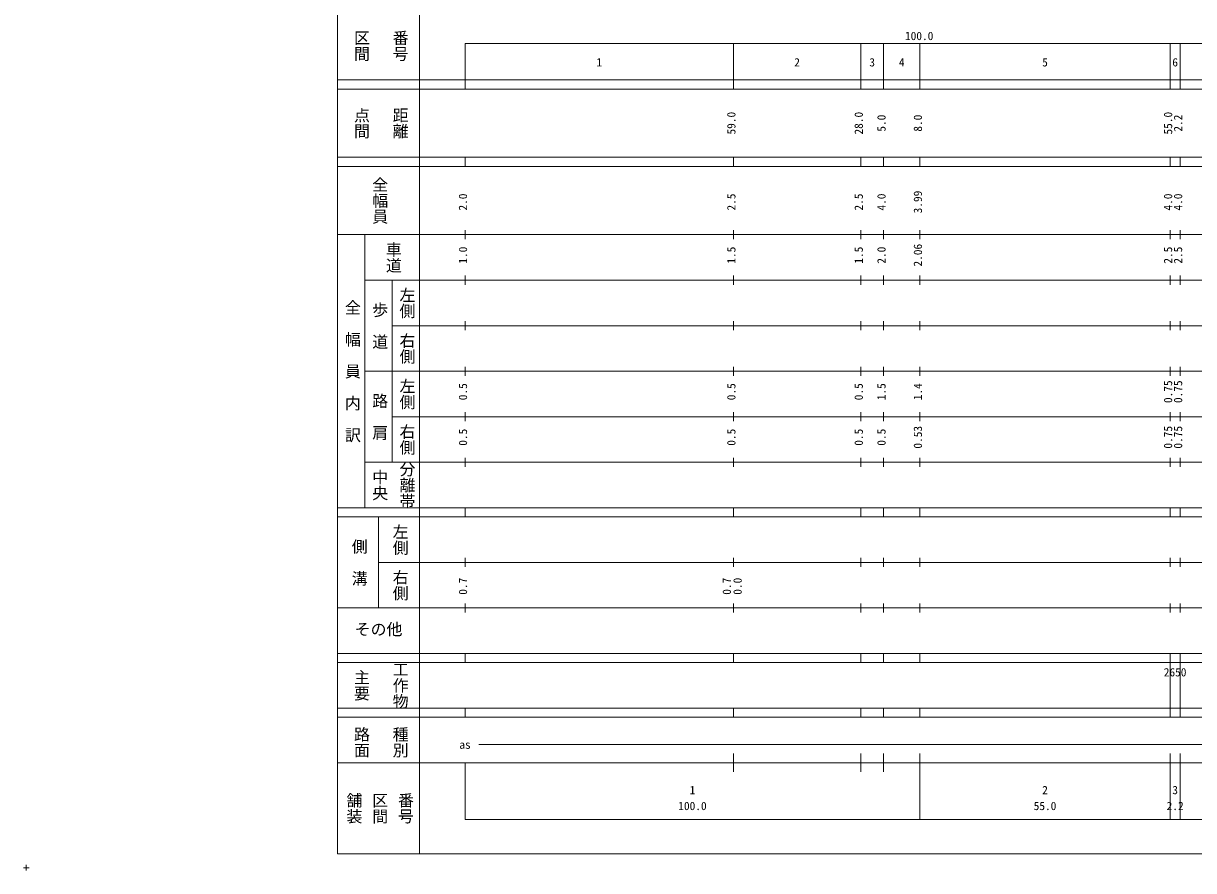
# Model space of a CAD drawing. Units: millimetres on the paper, enlarged 1000 times. Extents: x -625 to 708451, y -625 to 363079.
# Drawn here: x -625 to 256605, y -625 to 185488 of the extents above; entities that cross this region are included whole.
import ezdxf
from ezdxf.enums import TextEntityAlignment as Align

# ---------------------------------------------------------------- set-up
doc = ezdxf.new("R2010")
doc.units = ezdxf.units.MM
doc.header["$LTSCALE"] = 1000
doc.layers.add('S-SUV', color=7, linetype='Continuous', lineweight=13)
doc.styles.add('@ＭＳ ゴシック', font='')
doc.styles.add('ＭＳ ゴシック', font='')
doc.styles.get('@ＭＳ ゴシック').set_extended_font_data('@MS Gothic')
doc.styles.get('ＭＳ ゴシック').set_extended_font_data('MS Gothic')

msp = doc.modelspace()

# ---------------------------------------------------------------- linework, layer by layer
at = {"layer": 'S-SUV'}
for p, q in [((68451, 363079), (68451, 3079)), ((86451, 353079), (86451, 3079)), ((96451, 181079), (607451, 181079)), ((96451, 181079), (96451, 171079)), ((155451, 171079), (155451, 181079)), ((183451, 171079), (183451, 181079)), ((188451, 171079), (188451, 181079)), ((196451, 171079), (196451, 181079)), ((251451, 171079), (251451, 181079)), ((253651, 171079), (253651, 181079)), ((68451, 173079), (607451, 173079)), ((68451, 171079), (607451, 171079)), ((68451, 156079), (607451, 156079)), ((96451, 154079), (96451, 156079)), ((155451, 154079), (155451, 156079)), ((183451, 154079), (183451, 156079)), ((188451, 154079), (188451, 156079)), ((196451, 154079), (196451, 156079)), ((251451, 154079), (251451, 156079)), ((253651, 154079), (253651, 156079)), ((68451, 154079), (607451, 154079)), ((68451, 139079), (607451, 139079)), ((74451, 79079), (74451, 139079)), ((96451, 138079), (96451, 140079)), ((155451, 138079), (155451, 140079)), ((183451, 138079), (183451, 140079)), ((188451, 138079), (188451, 140079)), ((196451, 138079), (196451, 140079)), ((251451, 138079), (251451, 140079)), ((253651, 138079), (253651, 140079)), ((74451, 129079), (607451, 129079)), ((80451, 129079), (80451, 89079)), ((96451, 128079), (96451, 130079)), ((155451, 128079), (155451, 130079)), ((183451, 128079), (183451, 130079)), ((188451, 128079), (188451, 130079)), ((196451, 128079), (196451, 130079)), ((251451, 128079), (251451, 130079)), ((253651, 128079), (253651, 130079)), ((80451, 119079), (607451, 119079)), ((96451, 118079), (96451, 120079)), ((155451, 118079), (155451, 120079)), ((183451, 118079), (183451, 120079)), ((188451, 118079), (188451, 120079)), ((196451, 118079), (196451, 120079)), ((251451, 118079), (251451, 120079)), ((253651, 118079), (253651, 120079)), ((74451, 109079), (607451, 109079)), ((96451, 108079), (96451, 110079)), ((155451, 108079), (155451, 110079)), ((183451, 108079), (183451, 110079)), ((188451, 108079), (188451, 110079)), ((196451, 108079), (196451, 110079)), ((251451, 108079), (251451, 110079)), ((253651, 108079), (253651, 110079)), ((80451, 99079), (607451, 99079)), ((96451, 98079), (96451, 100079)), ((155451, 98079), (155451, 100079)), ((183451, 98079), (183451, 100079)), ((188451, 98079), (188451, 100079)), ((196451, 98079), (196451, 100079)), ((251451, 98079), (251451, 100079)), ((253651, 98079), (253651, 100079)), ((96451, 88079), (96451, 90079)), ((155451, 88079), (155451, 90079)), ((183451, 88079), (183451, 90079)), ((188451, 88079), (188451, 90079)), ((196451, 88079), (196451, 90079)), ((251451, 88079), (251451, 90079)), ((253651, 88079), (253651, 90079)), ((74451, 89079), (607451, 89079)), ((68451, 79079), (607451, 79079)), ((96451, 77079), (96451, 79079)), ((155451, 77079), (155451, 79079)), ((183451, 77079), (183451, 79079)), ((188451, 77079), (188451, 79079)), ((196451, 77079), (196451, 79079)), ((251451, 77079), (251451, 79079)), ((253651, 77079), (253651, 79079)), ((68451, 77079), (607451, 77079)), ((77451, 77079), (77451, 57079)), ((77451, 67079), (607451, 67079)), ((96451, 66079), (96451, 68079)), ((155451, 66079), (155451, 68079)), ((183451, 66079), (183451, 68079)), ((188451, 66079), (188451, 68079)), ((196451, 66079), (196451, 68079)), ((251451, 66079), (251451, 68079)), ((253651, 66079), (253651, 68079)), ((68451, 57079), (607451, 57079)), ((96451, 56079), (96451, 58079)), ((155451, 56079), (155451, 58079)), ((183451, 56079), (183451, 58079)), ((188451, 56079), (188451, 58079)), ((196451, 56079), (196451, 58079)), ((251451, 56079), (251451, 58079)), ((253651, 56079), (253651, 58079)), ((68451, 47079), (607451, 47079)), ((96451, 45079), (96451, 47079)), ((155451, 45079), (155451, 47079)), ((183451, 45079), (183451, 47079)), ((188451, 45079), (188451, 47079)), ((196451, 45079), (196451, 47079)), ((251451, 45079), (251451, 47079)), ((253651, 45079), (253651, 47079)), ((68451, 45079), (607451, 45079)), ((251451, 35079), (251451, 45079)), ((253651, 35079), (253651, 45079)), ((68451, 35079), (607451, 35079)), ((96451, 33079), (96451, 35079)), ((155451, 33079), (155451, 35079)), ((183451, 33079), (183451, 35079)), ((188451, 33079), (188451, 35079)), ((196451, 33079), (196451, 35079)), ((251451, 33079), (251451, 35079)), ((253651, 33079), (253651, 35079)), ((68451, 33079), (607451, 33079)), ((99451, 27079), (593451, 27079)), ((155451, 21079), (155451, 25079)), ((183451, 21079), (183451, 25079)), ((188451, 21079), (188451, 25079)), ((196451, 10579), (196451, 25079)), ((251451, 10579), (251451, 25079)), ((253651, 10579), (253651, 25079)), ((68451, 23079), (607451, 23079)), ((96451, 23079), (96451, 10579)), ((96451, 10579), (607451, 10579)), ((68451, 3079), (708451, 3079)), ((-625, 0), (625, 0)), ((-625, 0), (625, 0)), ((0, 625), (0, -625)), ((0, 625), (0, -625))]:
    msp.add_line(p, q, dxfattribs=at)

# ---------------------------------------------------------------- texts
for s, height, rotation, style, p in [('区間', 2566, 270, '@ＭＳ ゴシック', (71701, 184079)), ('番号', 2566, 270, '@ＭＳ ゴシック', (80201, 184079)), ('点間', 2566, 270, '@ＭＳ ゴシック', (71701, 167079)), ('距離', 2566, 270, '@ＭＳ ゴシック', (80201, 167079)), ('59.0', 1833, 90, 'ＭＳ ゴシック', (156451, 161079)), ('28.0', 1833, 90, 'ＭＳ ゴシック', (184451, 161079)), ('5.0', 1833, 90, 'ＭＳ ゴシック', (189451, 161704)), ('8.0', 1833, 90, 'ＭＳ ゴシック', (197451, 161704)), ('55.0', 1833, 90, 'ＭＳ ゴシック', (252451, 161079)), ('2.2', 1833, 90, 'ＭＳ ゴシック', (254651, 161704)), ('全幅員', 2566, 270, '@ＭＳ ゴシック', (75701, 151829)), ('2.0', 1833, 90, 'ＭＳ ゴシック', (97451, 144378)), ('2.5', 1833, 90, 'ＭＳ ゴシック', (156451, 144378)), ('2.5', 1833, 90, 'ＭＳ ゴシック', (184451, 144378)), ('4.0', 1833, 90, 'ＭＳ ゴシック', (189451, 144378)), ('3.99', 1833, 90, 'ＭＳ ゴシック', (197451, 143753)), ('4.0', 1833, 90, 'ＭＳ ゴシック', (252451, 144378)), ('4.0', 1833, 90, 'ＭＳ ゴシック', (254651, 144378)), ('車道', 2566, 270, '@ＭＳ ゴシック', (78701, 137579)), ('2.06', 1833, 90, 'ＭＳ ゴシック', (197451, 132079)), ('1.0', 1833, 90, 'ＭＳ ゴシック', (97451, 132704)), ('1.5', 1833, 90, 'ＭＳ ゴシック', (156451, 132704)), ('1.5', 1833, 90, 'ＭＳ ゴシック', (184451, 132704)), ('2.0', 1833, 90, 'ＭＳ ゴシック', (189451, 132704)), ('2.5', 1833, 90, 'ＭＳ ゴシック', (252451, 132704)), ('2.5', 1833, 90, 'ＭＳ ゴシック', (254651, 132704)), ('左側', 2566, 270, '@ＭＳ ゴシック', (81701, 127579)), ('全\u3000幅\u3000員\u3000内\u3000訳', 2566, 270, '@ＭＳ ゴシック', (69701, 124829)), ('歩\u3000道', 2566, 270, '@ＭＳ ゴシック', (75701, 124329)), ('右側', 2566, 270, '@ＭＳ ゴシック', (81701, 117579)), ('左側', 2566, 270, '@ＭＳ ゴシック', (81701, 107579)), ('0.5', 1833, 90, 'ＭＳ ゴシック', (97451, 102704)), ('0.5', 1833, 90, 'ＭＳ ゴシック', (156451, 102704)), ('0.5', 1833, 90, 'ＭＳ ゴシック', (184451, 102704)), ('1.5', 1833, 90, 'ＭＳ ゴシック', (189451, 102704)), ('1.4', 1833, 90, 'ＭＳ ゴシック', (197451, 102704)), ('0.75', 1833, 90, 'ＭＳ ゴシック', (252451, 102079)), ('0.75', 1833, 90, 'ＭＳ ゴシック', (254651, 102079)), ('路\u3000肩', 2566, 270, '@ＭＳ ゴシック', (75701, 104329)), ('右側', 2566, 270, '@ＭＳ ゴシック', (81701, 97579)), ('0.5', 1833, 90, 'ＭＳ ゴシック', (97451, 92704)), ('0.5', 1833, 90, 'ＭＳ ゴシック', (156451, 92704)), ('0.5', 1833, 90, 'ＭＳ ゴシック', (184451, 92704)), ('0.5', 1833, 90, 'ＭＳ ゴシック', (189451, 92704)), ('0.53', 1833, 90, 'ＭＳ ゴシック', (197451, 92079)), ('0.75', 1833, 90, 'ＭＳ ゴシック', (252451, 92079)), ('0.75', 1833, 90, 'ＭＳ ゴシック', (254651, 92079)), ('分離帯', 2566, 270, '@ＭＳ ゴシック', (81701, 89329)), ('中央', 2566, 270, '@ＭＳ ゴシック', (75701, 87579)), ('左側', 2566, 270, '@ＭＳ ゴシック', (80201, 75579)), ('側\u3000溝', 2566, 270, '@ＭＳ ゴシック', (71201, 72329)), ('右側', 2566, 270, '@ＭＳ ゴシック', (80201, 65579)), ('0.7', 1833, 90, 'ＭＳ ゴシック', (97451, 59968)), ('0.7', 1833, 90, 'ＭＳ ゴシック', (155451, 59968)), ('0.0', 1833, 90, 'ＭＳ ゴシック', (157821, 59968)), ('工作物', 2566, 270, '@ＭＳ ゴシック', (80201, 45329)), ('主要', 2566, 270, '@ＭＳ ゴシック', (71701, 43579)), ('路面', 2566, 270, '@ＭＳ ゴシック', (71701, 31079)), ('種別', 2566, 270, '@ＭＳ ゴシック', (80201, 31079)), ('舗装', 2566, 270, '@ＭＳ ゴシック', (70034, 16579)), ('区間', 2566, 270, '@ＭＳ ゴシック', (75701, 16579)), ('番号', 2566, 270, '@ＭＳ ゴシック', (81368, 16579))]:
    msp.add_text(s, height=height, rotation=rotation, dxfattribs=dict(at, style=style)).set_placement(p, align=Align.BOTTOM_LEFT)
at = {"layer": 'S-SUV', "style": 'ＭＳ ゴシック'}
for s, height, p in [('100.0', 1833, (193170, 181274)), ('1', 1833, (125326, 175484)), ('2', 1833, (168826, 175484)), ('3', 1833, (185326, 175484)), ('4', 1833, (191826, 175484)), ('5', 1833, (223326, 175484)), ('6', 1833, (251926, 175484)), ('その他', 2566, (72201, 50329)), ('2650', 1833, (250051, 41484)), ('as', 1833, (95201, 25579)), ('1', 1833, (145826, 15602)), ('2', 1833, (223326, 15602)), ('3', 1833, (251926, 15602)), ('100.0', 1833, (143326, 12112)), ('55.0', 1833, (221451, 12112)), ('2.2', 1833, (250676, 12112))]:
    msp.add_text(s, height=height, dxfattribs=at).set_placement(p, align=Align.BOTTOM_LEFT)

doc.saveas('drawing.dxf')
